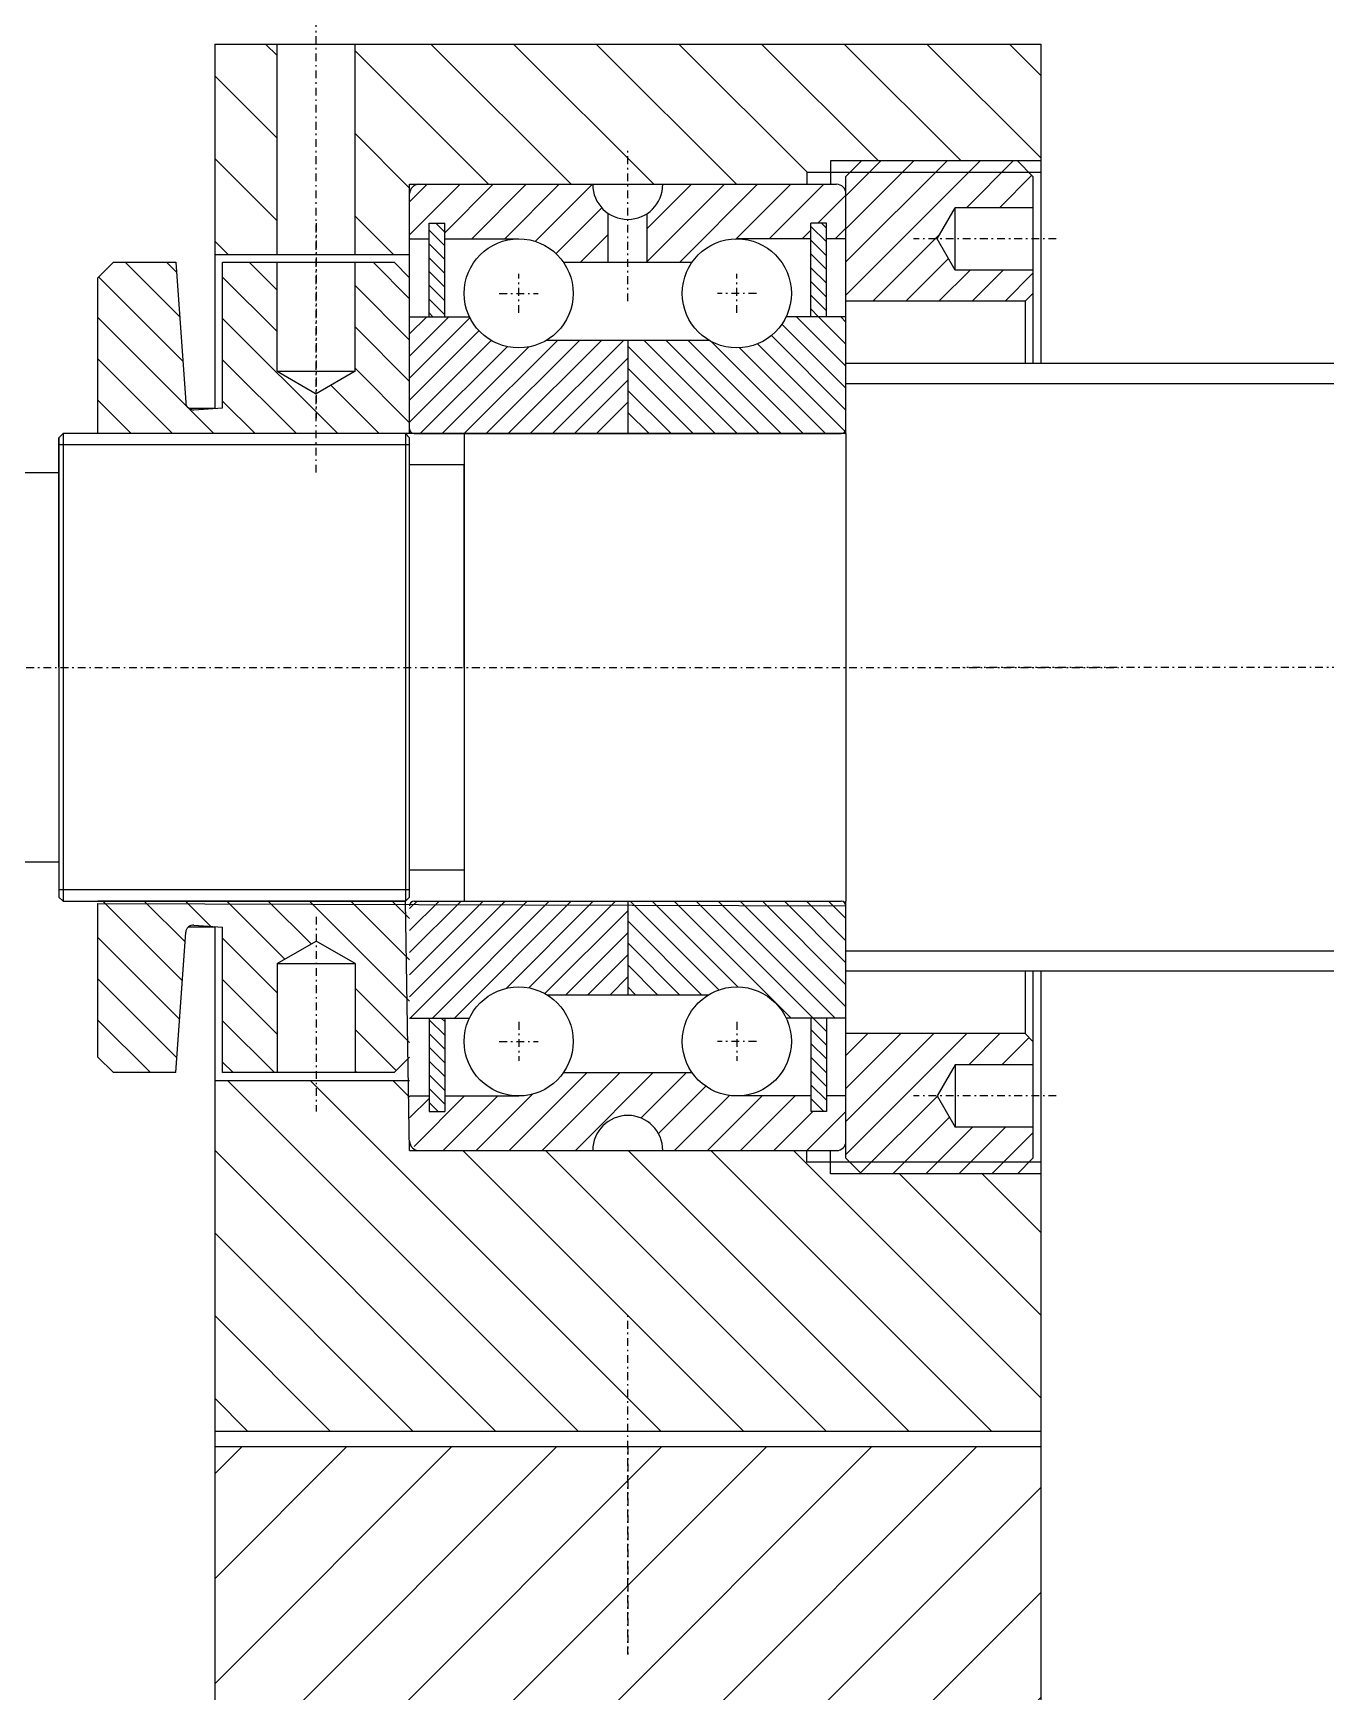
# Model space of a CAD drawing. Header units: millimetres. Extents: x -3388 to 4307, y 243 to 4457.
# Drawn here: x 67.3 to 150.3, y 1101.9 to 1208.3 of the extents above; entities that cross this region are included whole.
import ezdxf

# ---------------------------------------------------------------- set-up
doc = ezdxf.new("R2010")
doc.units = ezdxf.units.MM
doc.linetypes.add('AUSGEZOGEN', pattern=[0])
doc.linetypes.add('STRICHPUNKT', pattern=[1, 0.5, -0.25, 0, -0.25])
for name, color, linetype in [('L2STAR', 2, 'AUSGEZOGEN'), ('L5STAR', 7, 'AUSGEZOGEN'), ('M2STAR', 2, 'STRICHPUNKT'), ('S2STAR', 2, 'AUSGEZOGEN')]:
    doc.layers.add(name, color=color, linetype=linetype)
doc.layers.add('osie', color=2, linetype='STRICHPUNKT', lineweight=25)

msp = doc.modelspace()

# ---------------------------------------------------------------- hatches: boundary and pattern name
at = {"layer": 'S2STAR'}
h = msp.add_hatch(dxfattribs=at)
h.set_pattern_fill('ANSI31', color=256, scale=1.5)
h.set_pattern_definition([(45, (0, 120.865), (-3.367596, 3.367596), [])])
h.paths.add_polyline_path([(79, 1055.45275), (132, 1055.45275), (132, 1117.59707), (79, 1117.59707)])

# ---------------------------------------------------------------- linework, layer by layer
for p, q in [((119.5, 1182.59707), (69.26133, 1182.59707)), ((69.26133, 1182.59707), (69.26133, 1152.59707)), ((91.23867, 1182.59707), (91.23867, 1152.59707)), ((95, 1182.59707), (95, 1152.59707)), ((119.5, 1182.59707), (119.5, 1152.59707)), ((69, 1167.59707), (69, 1182.33574)), ((95.00346, 1180.59707), (91.5, 1180.59707)), ((95.00346, 1167.59707), (95.00346, 1180.59707)), ((19, 1180.09707), (69, 1180.09707)), ((69, 1180.09707), (69, 1155.09707)), ((69, 1155.09707), (19, 1155.09707)), ((95.00346, 1154.59707), (91.5, 1154.59707)), ((71.5, 1152.43964), (119.5, 1152.29707)), ((79, 1117.59707), (79, 1055.43211)), ((132, 1117.59707), (132, 1055.43211))]:
    msp.add_line(p, q)
msp.add_lwpolyline([(91.5, 1152.8584), (91.5, 1182.33574), (91.23867, 1182.59707), (69.26133, 1182.59707), (69, 1182.33574), (69, 1152.8584), (69.26133, 1152.59707), (91.23867, 1152.59707)], close=True)
at = {"layer": 'L2STAR'}
for p, q in [((120.5, 1200.09707), (118.5, 1200.09707)), ((132, 1200.09707), (130.5, 1200.09707)), ((131.25, 1199.34707), (119.75, 1199.34707)), ((198.75358, 1185.79707), (119.5, 1185.79707)), ((91.5, 1182.59707), (71.5, 1182.59707)), ((91.5, 1181.87924), (68.99365, 1181.87924)), ((91.5, 1153.31489), (68.99364, 1153.3149)), ((91.23866, 1152.59707), (71.5, 1152.59707)), ((198.75358, 1149.39707), (119.5, 1149.39707)), ((131.25, 1135.84707), (119.75, 1135.84707)), ((120.5, 1135.09707), (118.5, 1135.09707)), ((132, 1135.09707), (130.5, 1135.09707))]:
    msp.add_line(p, q, dxfattribs=at)
at = {"layer": 'L5STAR'}
for p, q in [((79, 1207.59707), (132, 1207.59707)), ((79, 1207.59707), (79, 1184.22543)), ((83, 1194.09707), (83, 1207.59707)), ((88, 1194.09707), (88, 1207.59707)), ((132, 1207.59707), (132, 1187.09707)), ((118.5, 1200.09707), (118.5, 1198.59707)), ((119.5, 1199.09707), (120.5, 1200.09707)), ((130.5, 1200.09707), (120.5, 1200.09707)), ((130.5, 1200.09707), (131.5, 1199.09707)), ((91.5, 1198.59707), (118.9, 1198.59707)), ((91.5, 1182.59707), (91.5, 1198.59707)), ((119.75, 1199.34707), (117, 1199.34707)), ((117, 1199.34707), (117, 1198.59707)), ((119.5, 1182.59707), (119.5, 1199.09707)), ((132, 1199.34707), (131.25, 1199.34707)), ((131.5, 1199.09707), (131.5, 1187.09707)), ((104.25, 1193.59707), (104.25, 1196.72624)), ((106.75, 1193.59707), (106.75, 1196.72624)), ((125.3453, 1195.09707), (126.5, 1197.09707)), ((126.5, 1193.09707), (126.5, 1197.09707)), ((131.5, 1197.09707), (126.5, 1197.09707)), ((92.75, 1190.09707), (92.75, 1196.09707)), ((92.75, 1196.09707), (93.75, 1196.09707)), ((93.75, 1190.09707), (93.75, 1196.09707)), ((117.25, 1190.09707), (117.25, 1196.09707)), ((118.25, 1196.09707), (117.25, 1196.09707)), ((118.25, 1190.09707), (118.25, 1196.09707)), ((91.5, 1195.09707), (92.75, 1195.09707)), ((93.75, 1195.09707), (98.5, 1195.09707)), ((117.25, 1195.09707), (112.5, 1195.09707)), ((119.5, 1195.09707), (118.25, 1195.09707)), ((126.5, 1193.09707), (125.3453, 1195.09707)), ((71.5, 1192.59707), (72.5, 1193.59707)), ((72.5, 1193.59707), (76.5, 1193.59707)), ((76.5, 1193.59707), (77.12942, 1184.59585)), ((79, 1194.09707), (91.5, 1194.09707)), ((79.5, 1184.2604), (79.5, 1193.59707)), ((79.5, 1193.59707), (90.5, 1193.59707)), ((83, 1186.59707), (83, 1193.59707)), ((88, 1186.59707), (88, 1193.59707)), ((90.5, 1193.59707), (91.5, 1192.59707)), ((101.37228, 1193.59707), (109.62772, 1193.59707)), ((131.5, 1193.09707), (126.5, 1193.09707)), ((71.5, 1182.59707), (71.5, 1192.59707)), ((131, 1191.09707), (119.5, 1191.09707)), ((131, 1191.09707), (131.5, 1191.59707)), ((131, 1191.09707), (131, 1187.09707)), ((91.5, 1190.09707), (95.33772, 1190.09707)), ((119.5, 1190.09707), (115.66228, 1190.09707)), ((100.30278, 1188.59707), (110.69722, 1188.59707)), ((105.5, 1188.59707), (105.5, 1182.59707)), ((201.25358, 1187.09707), (119.5, 1187.09707)), ((83, 1186.59707), (85.5, 1185.15369)), ((83, 1186.59707), (88, 1186.59707)), ((88, 1186.59707), (85.5, 1185.15369)), ((77.31723, 1184.23921), (79, 1184.23921)), ((77.31723, 1184.23921), (79, 1184.23921)), ((77.66308, 1184.13195), (79.5, 1184.2604)), ((79, 1184.22543), (79, 1184.23921)), ((79, 1184.23921), (79.01287, 1184.22633)), ((79, 1184.23921), (79.01287, 1184.22633)), ((91.8, 1182.59707), (119.2, 1182.59707)), ((71.5, 1142.59707), (71.5, 1152.43964)), ((91.5, 1136.59707), (91.23866, 1152.59707)), ((91.8, 1152.59707), (119.2, 1152.59707)), ((105.5, 1152.59707), (105.5, 1146.59707)), ((119.5, 1136.09707), (119.5, 1152.59707)), ((76.5, 1141.59707), (77.12942, 1150.59829)), ((77.31723, 1150.95493), (79, 1150.95493)), ((77.31723, 1150.95493), (79, 1150.95493)), ((77.66308, 1151.06219), (79.5, 1150.93374)), ((79, 1150.9687), (79, 1117.59707)), ((79, 1150.9687), (79, 1150.95493)), ((79, 1150.95493), (79.01287, 1150.9678)), ((79, 1150.95493), (79.01287, 1150.9678)), ((79.5, 1141.59707), (79.5, 1150.93374)), ((83, 1148.59707), (85.5, 1150.04045)), ((88, 1148.59707), (85.5, 1150.04045)), ((83, 1148.59707), (83, 1141.59707)), ((83, 1148.59707), (88, 1148.59707)), ((88, 1148.59707), (88, 1141.59707)), ((201.25358, 1148.09707), (119.5, 1148.09707)), ((131, 1148.09707), (131, 1144.09707)), ((131.5, 1148.09707), (131.5, 1136.09707)), ((132, 1148.09707), (132, 1117.59707)), ((100.30278, 1146.59707), (110.69722, 1146.59707)), ((91.5, 1145.09707), (95.33772, 1145.09707)), ((92.75, 1145.09707), (92.75, 1139.09707)), ((93.75, 1145.09707), (93.75, 1139.09707)), ((119.5, 1145.09707), (115.66228, 1145.09707)), ((117.25, 1145.09707), (117.25, 1139.09707)), ((118.25, 1145.09707), (118.25, 1139.09707)), ((131, 1144.09707), (119.5, 1144.09707)), ((131, 1144.09707), (131.5, 1143.59707)), ((72.5, 1141.59707), (71.5, 1142.59707)), ((91.5, 1142.59707), (90.5, 1141.59707)), ((126.5, 1142.09707), (125.3453, 1140.09707)), ((126.5, 1142.09707), (126.5, 1138.09707)), ((131.5, 1142.09707), (126.5, 1142.09707)), ((76.5, 1141.59707), (72.5, 1141.59707)), ((79, 1141.09707), (91.5, 1141.09707)), ((90.5, 1141.59707), (79.5, 1141.59707)), ((101.37228, 1141.59707), (109.62772, 1141.59707)), ((91.5, 1140.09707), (92.75, 1140.09707)), ((93.75, 1140.09707), (98.5, 1140.09707)), ((117.25, 1140.09707), (112.5, 1140.09707)), ((119.5, 1140.09707), (118.25, 1140.09707)), ((125.3453, 1140.09707), (126.5, 1138.09707)), ((92.75, 1139.09707), (93.75, 1139.09707)), ((118.25, 1139.09707), (117.25, 1139.09707)), ((131.5, 1138.09707), (126.5, 1138.09707)), ((91.5, 1136.59707), (118.9, 1136.59707)), ((117, 1135.84707), (117, 1136.59707)), ((119.75, 1135.84707), (117, 1135.84707)), ((118.5, 1135.09707), (118.5, 1136.59707)), ((119.5, 1136.09707), (120.5, 1135.09707)), ((130.5, 1135.09707), (131.5, 1136.09707)), ((132, 1135.84707), (131.25, 1135.84707)), ((130.5, 1135.09707), (120.5, 1135.09707)), ((79, 1118.59707), (132, 1118.59707)), ((79, 1117.59707), (132, 1117.59707))]:
    msp.add_line(p, q, dxfattribs=at)
for centre in [(98.5, 1191.59707), (112.5, 1191.59707), (98.5, 1143.59707), (112.5, 1143.59707)]:
    msp.add_circle(centre, 3.5, dxfattribs=at)
for centre, radius, start, end in [((92.1, 1197.99707), 0.6, 90, 180), ((105.5, 1198.59707), 2.25, 180, 0), ((118.9, 1197.99707), 0.6, 0, 90), ((77.62821, 1184.63073), 0.5, 183.9999897, 273.9999664), ((91.8, 1182.89707), 0.3, 180, 270), ((119.2, 1182.89707), 0.3, 270, 0), ((91.8, 1152.29707), 0.3, 90, 180), ((119.2, 1152.29707), 0.3, 0, 90), ((77.62821, 1150.56341), 0.5, 86.0000336, 176.0000103), ((105.5, 1136.59707), 2.25, 0, 180), ((92.1, 1137.19707), 0.6, 180, 270), ((118.9, 1137.19707), 0.6, 270, 0)]:
    msp.add_arc(centre, radius, start, end, dxfattribs=at)
at = {"layer": 'M2STAR'}
for p, q in [((85.5, 1180.09707), (85.5, 1210.09707)), ((105.5, 1191.09707), (105.5, 1200.84707)), ((85.5, 1196.09707), (85.5, 1183.59707)), ((133, 1195.09707), (123.8453, 1195.09707)), ((98.5, 1190.34707), (98.5, 1192.84707)), ((112.5, 1190.34707), (112.5, 1192.84707)), ((97.25, 1191.59707), (99.75, 1191.59707)), ((113.75, 1191.59707), (111.25, 1191.59707)), ((18.5, 1167.59707), (137, 1167.59707)), ((438.31185, 1167.59707), (127, 1167.59707)), ((85.5, 1151.59707), (85.5, 1139.09707)), ((98.5, 1144.84707), (98.5, 1142.34707)), ((112.5, 1144.84707), (112.5, 1142.34707)), ((97.25, 1143.59707), (99.75, 1143.59707)), ((113.75, 1143.59707), (111.25, 1143.59707)), ((133, 1140.09707), (123.8453, 1140.09707))]:
    msp.add_line(p, q, dxfattribs=at)
at = {"layer": 'osie'}
for p, q in [((105.5, 1104.26478), (105.5, 1126.02197)), ((105.5, 1117.59707), (105.5, 1104.26478))]:
    msp.add_line(p, q, dxfattribs=at)
at = {"layer": 'S2STAR'}
for p, q in [((83, 1206.85828), (82.26121, 1207.59707)), ((96.56451, 1198.59707), (88, 1207.16158)), ((101.86781, 1198.59707), (92.86781, 1207.59707)), ((107.17112, 1198.59707), (98.17112, 1207.59707)), ((112.47442, 1198.59707), (103.47442, 1207.59707)), ((117.02772, 1199.34707), (108.77772, 1207.59707)), ((121.58102, 1200.09707), (114.08102, 1207.59707)), ((126.88432, 1200.09707), (119.38432, 1207.59707)), ((132, 1200.28469), (124.68762, 1207.59707)), ((132, 1205.58799), (129.99092, 1207.59707)), ((83, 1201.55498), (79, 1205.55498)), ((91.5, 1198.35828), (88, 1201.85828)), ((83, 1196.25168), (79, 1200.25168)), ((119.5, 1191.49063), (128.10644, 1200.09707)), ((119.5, 1195.73327), (123.8638, 1200.09707)), ((119.5, 1197.85459), (121.74248, 1200.09707)), ((119.5, 1193.61195), (125.98512, 1200.09707)), ((127.22776, 1197.09707), (130.22776, 1200.09707)), ((91.5, 1195.35706), (94.74001, 1198.59707)), ((91.5, 1197.47838), (92.61869, 1198.59707)), ((93.75, 1195.48574), (96.86133, 1198.59707)), ((95.48265, 1195.09707), (98.98265, 1198.59707)), ((97.60397, 1195.09707), (101.10397, 1198.59707)), ((99.56069, 1194.93248), (103.22529, 1198.59707)), ((106.75, 1193.6365), (111.71057, 1198.59707)), ((106.75, 1195.75782), (109.58925, 1198.59707)), ((108.83189, 1193.59707), (113.83189, 1198.59707)), ((112.40206, 1195.04592), (115.95321, 1198.59707)), ((114.57453, 1195.09707), (118.07453, 1198.59707)), ((129.34908, 1197.09707), (131.42454, 1199.17253)), ((117.69585, 1196.09707), (119.5, 1197.90122)), ((90.45791, 1194.09707), (88, 1196.55498)), ((100.89699, 1194.14745), (103.83416, 1197.08462)), ((131.4704, 1197.09707), (131.5, 1197.12667)), ((93.75, 1194.65029), (92.75, 1195.65029)), ((93.75, 1195.53417), (93.1871, 1196.09707)), ((102.46793, 1193.59707), (104.25, 1195.37914)), ((116.69585, 1195.09707), (117.25, 1195.65122)), ((118.25, 1194.89903), (117.25, 1195.89903)), ((118.25, 1195.78291), (117.93584, 1196.09707)), ((118.81717, 1195.09707), (119.5, 1195.7799)), ((121.22776, 1191.09707), (125.50586, 1195.37517)), ((79.85131, 1194.09707), (79, 1194.94838)), ((93.75, 1193.76641), (92.75, 1194.76641)), ((118.25, 1194.01514), (117.25, 1195.01514)), ((76.74468, 1190.09794), (73.24555, 1193.59707)), ((76.54532, 1192.94895), (75.8972, 1193.59707)), ((83, 1191.79757), (81.2005, 1193.59707)), ((91.5, 1191.25252), (89.15545, 1193.59707)), ((93.75, 1192.88252), (92.75, 1193.88252)), ((118.25, 1193.13126), (117.25, 1194.13126)), ((118.25, 1192.24738), (117.25, 1193.24738)), ((123.34908, 1191.09707), (126.07873, 1193.82672)), ((125.4704, 1191.09707), (127.4704, 1193.09707)), ((127.59172, 1191.09707), (129.59172, 1193.09707)), ((76.94404, 1187.24693), (71.54695, 1192.64402)), ((83, 1189.14592), (79.5, 1192.64592)), ((91.5, 1188.60087), (88, 1192.10087)), ((93.75, 1191.99864), (92.75, 1192.99864)), ((93.75, 1191.11476), (92.75, 1192.11476)), ((118.25, 1191.36349), (117.25, 1192.36349)), ((129.71304, 1191.09707), (131.5, 1192.88403)), ((93.75, 1190.23087), (92.75, 1191.23087)), ((118.25, 1190.47961), (117.25, 1191.47961)), ((78.94225, 1182.59707), (71.5, 1190.03932)), ((86.8972, 1182.59707), (79.5, 1189.99427)), ((91.5, 1187.57889), (94.01818, 1190.09707)), ((91.5, 1188.9931), (92.60397, 1190.09707)), ((91.5, 1186.16468), (95.36872, 1190.03339)), ((92.99992, 1190.09707), (92.75, 1190.34699)), ((119.5, 1186.93151), (116.33444, 1190.09707)), ((117.74866, 1190.09707), (117.25, 1190.59573)), ((119.5, 1188.34573), (117.74866, 1190.09707)), ((119.5, 1189.75994), (119.16287, 1190.09707)), ((91.5, 1185.94922), (88, 1189.44922)), ((91.5, 1184.75046), (95.94962, 1189.20008)), ((119.5, 1184.10309), (114.71553, 1188.88756)), ((119.5, 1185.5173), (115.39184, 1189.62546)), ((91.5, 1183.33625), (96.73717, 1188.57342)), ((92.17504, 1182.59707), (97.7552, 1188.17723)), ((93.58925, 1182.59707), (99.15017, 1188.15799)), ((95.00346, 1182.59707), (101.00346, 1188.59707)), ((96.41768, 1182.59707), (102.41768, 1188.59707)), ((97.83189, 1182.59707), (103.83189, 1188.59707)), ((99.2461, 1182.59707), (105.2461, 1188.59707)), ((111.10652, 1182.59707), (105.5, 1188.20359)), ((112.52073, 1182.59707), (106.52073, 1188.59707)), ((113.93495, 1182.59707), (107.93495, 1188.59707)), ((115.34916, 1182.59707), (109.34916, 1188.59707)), ((116.76338, 1182.59707), (110.85009, 1188.51036)), ((118.17759, 1182.59707), (112.6733, 1188.10136)), ((119.45301, 1182.73586), (113.82947, 1188.3594)), ((76.2906, 1182.59707), (71.5, 1187.38767)), ((84.24555, 1182.59707), (79.5, 1187.34262)), ((91.5, 1183.29757), (88, 1186.79757)), ((100.66032, 1182.59707), (105.5, 1187.43675)), ((109.69231, 1182.59707), (105.5, 1186.78938)), ((89.54885, 1182.59707), (86.44604, 1185.69989)), ((102.07453, 1182.59707), (105.5, 1186.02254)), ((73.63895, 1182.59707), (71.5, 1184.73602)), ((81.5939, 1182.59707), (79.5, 1184.69097)), ((103.48874, 1182.59707), (105.5, 1184.60833)), ((108.27809, 1182.59707), (105.5, 1185.37516)), ((106.86388, 1182.59707), (105.5, 1183.96095)), ((76.913, 1147.50322), (71.81915, 1152.59707)), ((77.0863, 1149.98157), (74.4708, 1152.59707)), ((78.73208, 1150.98744), (77.12245, 1152.59707)), ((83.49076, 1148.88041), (79.7741, 1152.59707)), ((85.17184, 1149.85098), (82.42575, 1152.59707)), ((91.5, 1146.17447), (85.0774, 1152.59707)), ((91.5, 1148.82612), (87.72905, 1152.59707)), ((91.5, 1151.47777), (90.3807, 1152.59707)), ((91.5, 1146.46619), (97.63088, 1152.59707)), ((91.5, 1150.70883), (93.38824, 1152.59707)), ((91.5, 1149.29462), (94.80245, 1152.59707)), ((91.5, 1147.8804), (96.21667, 1152.59707)), ((91.5, 1152.12304), (91.97403, 1152.59707)), ((91.54509, 1145.09707), (99.04509, 1152.59707)), ((92.95931, 1145.09707), (100.45931, 1152.59707)), ((94.37352, 1145.09707), (101.87352, 1152.59707)), ((97.69356, 1147.0029), (103.28773, 1152.59707)), ((99.14247, 1147.0376), (104.70195, 1152.59707)), ((100.18426, 1146.66517), (105.5, 1151.98091)), ((111.34629, 1146.90145), (105.65068, 1152.59707)), ((112.5655, 1147.09646), (107.06489, 1152.59707)), ((115.9791, 1145.09707), (108.4791, 1152.59707)), ((117.39332, 1145.09707), (109.89332, 1152.59707)), ((118.80753, 1145.09707), (111.30753, 1152.59707)), ((119.5, 1145.81881), (112.72174, 1152.59707)), ((119.5, 1147.23303), (114.13596, 1152.59707)), ((119.5, 1148.64724), (115.55017, 1152.59707)), ((119.5, 1150.06146), (116.96439, 1152.59707)), ((119.5, 1151.47567), (118.3786, 1152.59707)), ((101.53037, 1146.59707), (105.5, 1150.5667)), ((110.23646, 1146.59707), (105.5, 1151.33353)), ((76.73969, 1145.02487), (71.5, 1150.26456)), ((83, 1146.71952), (79.5, 1150.21952)), ((108.82225, 1146.59707), (105.5, 1149.91932)), ((102.94459, 1146.59707), (105.5, 1149.15248)), ((107.40804, 1146.59707), (105.5, 1148.50511)), ((76.56639, 1142.54652), (71.5, 1147.61291)), ((83, 1144.06787), (79.5, 1147.56787)), ((104.3588, 1146.59707), (105.5, 1147.73827)), ((91.5, 1143.52282), (88, 1147.02282)), ((105.99382, 1146.59707), (105.5, 1147.09089)), ((74.86419, 1141.59707), (71.5, 1144.96126)), ((82.81915, 1141.59707), (79.5, 1144.91622)), ((90.63705, 1141.73412), (88, 1144.37117)), ((93.75, 1143.99165), (92.75, 1144.99165)), ((93.75, 1144.87553), (93.52846, 1145.09707)), ((118.25, 1143.3565), (117.25, 1144.3565)), ((118.25, 1144.24039), (117.39332, 1145.09707)), ((93.75, 1143.10777), (92.75, 1144.10777)), ((93.75, 1142.22388), (92.75, 1143.22388)), ((118.25, 1142.47262), (117.25, 1143.47262)), ((119.5, 1136.3363), (127.26077, 1144.09707)), ((119.5, 1140.57894), (123.01813, 1144.09707)), ((119.5, 1142.70026), (120.89681, 1144.09707)), ((119.5, 1138.45762), (125.13945, 1144.09707)), ((127.38209, 1142.09707), (129.38209, 1144.09707)), ((129.50341, 1142.09707), (131.2517, 1143.84537)), ((80.1675, 1141.59707), (79.5, 1142.26456)), ((93.75, 1141.34), (92.75, 1142.34)), ((118.25, 1141.58874), (117.25, 1142.58874)), ((102.3183, 1118.59707), (79.8183, 1141.09707)), ((107.6216, 1118.59707), (85.1216, 1141.09707)), ((88.12245, 1141.59707), (88, 1141.71952)), ((91.5, 1140.02197), (90.4249, 1141.09707)), ((93.75, 1140.45612), (92.75, 1141.45612)), ((97.89434, 1136.59707), (102.89434, 1141.59707)), ((100.01566, 1136.59707), (105.01566, 1141.59707)), ((102.13698, 1136.59707), (107.13698, 1141.59707)), ((106.344, 1138.68277), (109.2583, 1141.59707)), ((118.25, 1140.70485), (117.25, 1141.70485)), ((91.5, 1138.68802), (92.75, 1139.93802)), ((91.78653, 1136.85323), (95.03037, 1140.09707)), ((93.75, 1139.57223), (92.75, 1140.57223)), ((93.65169, 1136.59707), (97.15169, 1140.09707)), ((95.77301, 1136.59707), (99.38737, 1140.21143)), ((107.4688, 1137.68625), (110.50433, 1140.72178)), ((108.50094, 1136.59707), (112.03232, 1140.12846)), ((110.62226, 1136.59707), (114.12226, 1140.09707)), ((112.74358, 1136.59707), (116.24358, 1140.09707)), ((118.25, 1139.82097), (117.25, 1140.82097)), ((118.09002, 1139.09707), (117.25, 1139.93709)), ((120.44104, 1135.15603), (125.35876, 1140.07375)), ((93.34128, 1139.09707), (92.75, 1139.68835)), ((114.8649, 1136.59707), (117.3649, 1139.09707)), ((116.98622, 1136.59707), (119.5, 1139.11085)), ((122.50341, 1135.09707), (126.13522, 1138.72888)), ((124.62473, 1135.09707), (127.62473, 1138.09707)), ((126.74605, 1135.09707), (129.74605, 1138.09707)), ((128.86737, 1135.09707), (131.5, 1137.7297)), ((97.015, 1118.59707), (79, 1136.61207)), ((112.9249, 1118.59707), (94.9249, 1136.59707)), ((118.2282, 1118.59707), (100.2282, 1136.59707)), ((123.53151, 1118.59707), (105.53151, 1136.59707)), ((128.83481, 1118.59707), (110.83481, 1136.59707)), ((132, 1120.73518), (116.13811, 1136.59707)), ((132, 1126.03848), (122.94141, 1135.09707)), ((132, 1131.34178), (128.24471, 1135.09707)), ((91.7117, 1118.59707), (79, 1131.30877)), ((86.4084, 1118.59707), (79, 1126.00547)), ((81.1051, 1118.59707), (79, 1120.70217))]:
    msp.add_line(p, q, dxfattribs=at)

doc.saveas('drawing.dxf')
